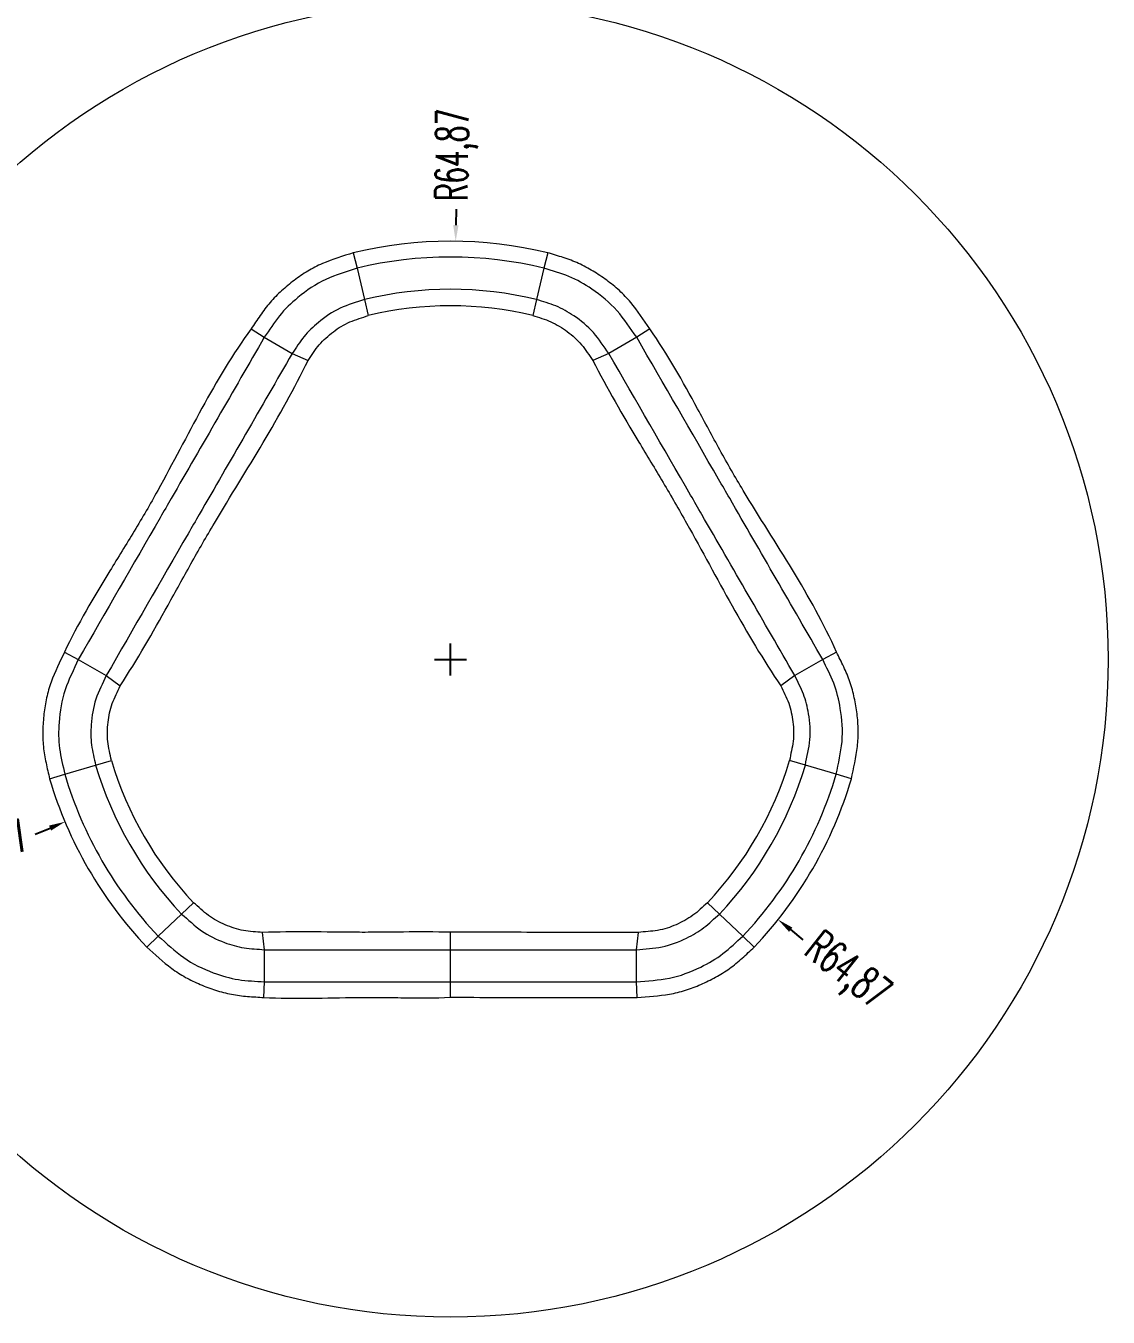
# Model space of a CAD drawing. Header units: inches. Extents: x -602 to 2189, y 557 to 1254.
# Drawn here: x 1189.2 to 1357.1, y 943 to 1143.3 of the extents above; entities that cross this region are included whole.
import ezdxf

# ---------------------------------------------------------------- set-up
doc = ezdxf.new("R2010")
doc.units = ezdxf.units.IN
doc.styles.add('SLDTEXTSTYLE2', font='TXT', dxfattribs={"width": 0.6, "bigfont": 'bigfont'})
doc.dimstyles.new('5', dxfattribs={"dimtxt": 5, "dimasz": 2.5, "dimexe": 1.25, "dimexo": 0.625, "dimtad": 0, "dimtxsty": 'SLDTEXTSTYLE2', "dimcen": 2.5, "dimclrd": 3, "dimclre": 3, "dimclrt": 256, "dimadec": 0, "dimazin": 0, "dimtfac": 1, "dimtofl": 0, "dimtmove": 0, "dimatfit": 3, "dimfxl": 1, "dimarcsym": 0})

# ---------------------------------------------------------------- blocks, each defined once
blk = doc.blocks.new('*D182')
at = {"color": 3, "lineweight": -2}
for p, q in [((1255.094207558226, 1042.545890511301), (1255.094207558226, 1047.545890511301)), ((1252.594207558226, 1045.045890511301), (1257.594207558226, 1045.045890511301)), ((1190.691167637751, 1017.939916525353), (1192.995398028342, 1018.909721818738))]:
    blk.add_line(p, q, dxfattribs=at)
at = {"color": 3}
blk.add_solid([(1192.833763812778, 1019.29376021717), (1193.157032243906, 1018.525683420306), (1195.299628418933, 1019.879527112123)], dxfattribs=at)
at = {"layer": 'Defpoints', "color": 0}
for p in [(1255.094207558226, 1045.045890511301), (1195.299628418933, 1019.879527112123)]:
    blk.add_point(p, dxfattribs=at)
at = {"insert": (1182.971995829273, 1014.691068792512), "char_height": 5, "attachment_point": 5, "rotation": 22.82526911392504, "style": 'SLDTEXTSTYLE2'}
blk.add_mtext('R64,87', dxfattribs=at)
blk = doc.blocks.new('*D183')
at = {"color": 3, "lineweight": -2}
for p, q in [((1255.094207558225, 1042.545890511301), (1255.094207558225, 1047.545890511301)), ((1252.594207558225, 1045.045890511301), (1257.594207558225, 1045.045890511301)), ((1309.815833284755, 1001.594359714497), (1307.857988599458, 1003.148979985899))]:
    blk.add_line(p, q, dxfattribs=at)
at = {"color": 3}
blk.add_solid([(1308.117091978025, 1003.475287433448), (1307.598885220891, 1002.822672538349), (1305.900143914161, 1004.703600257301)], dxfattribs=at)
at = {"layer": 'Defpoints', "color": 0}
for p in [(1255.094207558225, 1045.045890511301), (1305.900143914161, 1004.703600257301)]:
    blk.add_point(p, dxfattribs=at)
at = {"insert": (1316.374612980499, 996.3863818053), "char_height": 5, "attachment_point": 5, "rotation": 321.54878089123594, "style": 'SLDTEXTSTYLE2'}
blk.add_mtext('R64,87', dxfattribs=at)
blk = doc.blocks.new('*D184')
at = {"color": 3, "lineweight": -2}
for p, q in [((1255.95795256422, 1114.915358509043), (1255.927049258488, 1112.415549519201)), ((1255.094207558224, 1042.5458905113), (1255.094207558224, 1047.5458905113)), ((1252.594207558224, 1045.0458905113), (1257.594207558224, 1045.0458905113))]:
    blk.add_line(p, q, dxfattribs=at)
at = {"color": 3}
blk.add_solid([(1255.510414426847, 1112.420700070157), (1256.343684090128, 1112.410398968246), (1255.896145952755, 1109.915740529359)], dxfattribs=at)
at = {"layer": 'Defpoints', "color": 0}
for p in [(1255.896145952755, 1109.915740529359), (1255.094207558224, 1045.0458905113)]:
    blk.add_point(p, dxfattribs=at)
at = {"insert": (1256.061478638425, 1123.289718625014), "char_height": 5, "attachment_point": 5, "rotation": 89.29173036508601, "style": 'SLDTEXTSTYLE2'}
blk.add_mtext('R64,87', dxfattribs=at)

msp = doc.modelspace()

# ---------------------------------------------------------------- linework, layer by layer
at = {"color": 7, "linetype": 'Continuous', "lineweight": 15}
for p, q in [((1240.023771994676, 1108.145989706778), (1240.594533890232, 1105.756202483063)), ((1270.164643057461, 1108.145989722138), (1269.593881100201, 1105.75620251316)), ((1240.594533890232, 1105.756202483063), (1241.754892852355, 1100.897765215714)), ((1269.593881100201, 1105.75620251316), (1268.433522138089, 1100.897765245809)), ((1241.754892852355, 1100.897765215714), (1242.347976905082, 1098.414515396083)), ((1268.433522138089, 1100.897765245809), (1267.840438272704, 1098.414515381434)), ((1224.168533508789, 1096.327041748856), (1226.219048231215, 1095.032667974982)), ((1286.01990209095, 1096.327053079443), (1283.969362769982, 1095.032664855126)), ((1226.219048231215, 1095.032667974982), (1230.549173704041, 1092.532665297227)), ((1283.969362769982, 1095.032664855126), (1279.639236524067, 1092.532663516278)), ((1230.549173704041, 1092.532665297227), (1233.004856078164, 1091.449238535852)), ((1279.639236524067, 1092.532663516278), (1277.183576970368, 1091.449248408624)), ((1195.220590793549, 1046.187734191693), (1197.366808693462, 1045.059123183447)), ((1314.967844311281, 1046.187746379035), (1312.821601534711, 1045.059121402508)), ((1197.366808693462, 1045.059123183447), (1201.696937258347, 1042.559125861296)), ((1312.821601534711, 1045.059121402508), (1308.491473742819, 1042.55912274137)), ((1201.696937258347, 1042.559125861296), (1203.863053639495, 1040.974156087774)), ((1308.491473742819, 1042.55912274137), (1306.32537905549, 1040.974166573247)), ((1195.267693112872, 1027.247818594647), (1200.055403295645, 1028.672137069761)), ((1200.055403295645, 1028.672137069761), (1202.502526825133, 1029.400143486592)), ((1310.133002650634, 1028.672139932959), (1307.685927326487, 1029.400131808)), ((1314.920711622378, 1027.247821818131), (1310.133002650634, 1028.672139932959)), ((1192.91272311193, 1026.547227499078), (1195.267693112872, 1027.247818594647)), ((1317.275736425946, 1026.547214352881), (1314.920711622378, 1027.247821818131)), ((1209.767368006403, 1002.133645046005), (1213.394719080304, 1005.567764452701)), ((1213.394719080304, 1005.567764452701), (1215.248752763717, 1007.3230325269)), ((1296.793689149542, 1005.567771150807), (1294.939691897517, 1007.323004469104)), ((1300.421039305927, 1002.133652612766), (1296.793689149542, 1005.567771150807)), ((1207.983153275892, 1000.444476793891), (1209.767368006403, 1002.133645046005)), ((1226.241971949844, 1000.045875140533), (1225.952404734647, 1002.714297428117)), ((1255.094207558225, 1000.045890511301), (1255.094207558225, 1002.739904473424)), ((1283.94644561433, 1000.045890511301), (1284.236009258436, 1002.714236033632)), ((1302.205295527081, 1000.444444992887), (1300.421039305927, 1002.133652612766)), ((1226.24196731189, 995.0458751407155), (1226.241971949844, 1000.045875140533)), ((1255.094207558225, 995.0458905113005), (1255.094207558225, 1000.045890511301)), ((1283.94644561433, 995.0458905113005), (1283.94644561433, 1000.045890511301)), ((1226.146264381213, 992.6229189378266), (1226.24196731189, 995.0458751407155)), ((1255.094207558225, 992.6537099542006), (1255.094207558225, 995.0458905113005)), ((1284.042149316745, 992.6228487293222), (1283.94644561433, 995.0458905113005))]:
    msp.add_line(p, q, dxfattribs=at)
msp.add_circle((1255.094207558225, 1045.045890511301), 101.9999999999999, dxfattribs=at)
for radius, start, end in [(64.87480671689246, 76.56746347142183, 103.4325365869766), (62.41780608277586, 76.56746350169134, 103.4325366172478), (57.42272394113428, 76.56746350686059, 103.432536622417), (54.86963201950376, 76.56746340929983, 103.4325365248563), (57.42272874410432, 196.5674635068332, 223.4325366223974), (54.86961164700016, 196.5674634092688, 223.4325365248485), (54.86965239169403, 316.5674634092846, 343.4325365248512), (57.42271913821207, 316.5674635068336, 343.4325366223958), (64.87478355404788, 196.5674634713977, 223.4325365869919), (62.41781151747039, 196.5674635016721, 223.4325366172417), (62.4178006480921, 316.56746350165, 343.4325366172346), (64.87482987986434, 316.5674634713961, 343.4325365869602)]:
    msp.add_arc((1255.094207558225, 1045.045890511301), radius, start, end, dxfattribs=at)
for points, knots in [([(1240.023771994676, 1108.145989706778), (1238.418412138498, 1107.59737256781), (1236.783927316422, 1107.122200687005), (1234.836302105196, 1106.283551002357), (1234.451884462479, 1106.102736362805), (1233.694282802436, 1105.712336819659), (1233.320663537175, 1105.503208968867), (1232.227323923422, 1104.846687200477), (1231.530029140534, 1104.367967545378), (1230.183063271911, 1103.348501221005), (1229.531553978749, 1102.81011861914), (1228.276261944877, 1101.671187220081), (1227.672945716241, 1101.066263932156), (1226.564199727915, 1099.792785069952), (1226.062453371235, 1099.116896387805), (1225.103308900437, 1097.731609271937), (1224.643851030773, 1097.02372344101), (1224.168533508789, 1096.327041748856)], [0, 0, 0, 0, 0.2500000000000006, 0.2500000000000006, 0.3125000000000007, 0.3125000000000007, 0.3750000000000008, 0.3750000000000008, 0.5000000000000006, 0.5000000000000006, 0.6250000000000004, 0.6250000000000004, 0.7500000000000002, 0.7500000000000002, 0.8750000000000001, 0.8750000000000001, 1, 1, 1, 1]), ([(1286.01990209095, 1096.327053079443), (1285.039846004204, 1097.704324241531), (1284.124289939768, 1099.127636715358), (1282.770524019689, 1100.749149266125), (1282.48855202203, 1101.065011112894), (1281.900056671933, 1101.678279738158), (1281.593850544066, 1101.976200337054), (1280.654690468581, 1102.835974238053), (1279.997707361473, 1103.368017793715), (1278.636962294628, 1104.369600651979), (1277.93503840888, 1104.841565978478), (1276.483815205448, 1105.722192223084), (1275.73039466273, 1106.129245903925), (1274.188586299772, 1106.831357482382), (1273.393992078935, 1107.120941640633), (1271.784864952357, 1107.648128022764), (1270.971221152739, 1107.888028544737), (1270.164643057461, 1108.145989722138)], [0, 0, 0, 0, 0.2500000000000004, 0.2500000000000004, 0.3124999999999999, 0.3124999999999999, 0.3749999999999994, 0.3749999999999994, 0.4999999999999996, 0.4999999999999996, 0.6249999999999997, 0.6249999999999997, 0.7499999999999998, 0.7499999999999998, 0.8749999999999999, 0.8749999999999999, 1, 1, 1, 1]), ([(1240.594533890232, 1105.756202483063), (1238.979719460282, 1105.169882105177), (1235.627333157277, 1104.263773715495), (1231.633734933656, 1101.513703756621), (1228.407574499889, 1098.458555496025), (1226.99768900014, 1096.139862412921), (1226.219048231215, 1095.032667974982)], [0, 0, 0, 0, 0.2796739280916174, 0.5597172514893365, 0.7789621269775104, 1, 1, 1, 1]), ([(1283.969362769982, 1095.032664855126), (1282.954213676064, 1096.406141887886), (1281.142606723733, 1099.345522714108), (1277.379534000181, 1102.391871134996), (1273.525461218663, 1104.625240592386), (1270.885129524194, 1105.321619993688), (1269.593881100201, 1105.75620251316)], [0, 0, 0, 0, 0.2789141827229258, 0.55878457206395, 0.7782716434284198, 1, 1, 1, 1]), ([(1241.754892852355, 1100.897765215714), (1240.498026904665, 1100.441441336634), (1237.89074785607, 1099.737538591337), (1234.774037868817, 1097.591740578227), (1232.260500990657, 1095.211315643207), (1231.157521639547, 1093.397896698014), (1230.549173704041, 1092.532665297227)], [0, 0, 0, 0, 0.2796739280916174, 0.5597172514893365, 0.7789621269775104, 1, 1, 1, 1]), ([(1279.639236524067, 1092.532663516278), (1278.846788725191, 1093.605208788267), (1277.432828729631, 1095.900669727459), (1274.494368068989, 1098.279117995895), (1271.495947358201, 1100.016446872818), (1269.439110229658, 1100.559282144777), (1268.433522138089, 1100.897765245809)], [0, 0, 0, 0, 0.2789141827229258, 0.55878457206395, 0.7782716434284198, 1, 1, 1, 1]), ([(1233.004856078164, 1091.449238535852), (1233.292315260657, 1091.851559626725), (1233.562804488333, 1092.267998003547), (1234.12346554287, 1093.084010598317), (1234.41374030859, 1093.483498889891), (1235.056462208669, 1094.229880319748), (1235.405048982248, 1094.580019938383), (1236.140962446741, 1095.247399937177), (1236.52782561865, 1095.567478995025), (1237.324728173291, 1096.175755869573), (1237.735298982014, 1096.460806158786), (1238.590575410019, 1096.977248574239), (1239.037648471673, 1097.208246255962), (1239.965856541522, 1097.601460637592), (1240.441196900107, 1097.767145630131), (1241.396131483169, 1098.086695018144), (1241.876076414369, 1098.239596335574), (1242.347976905083, 1098.414515396083)], [0, 0, 0, 0, 0.1249999999999999, 0.1249999999999999, 0.2499999999999998, 0.2499999999999998, 0.3749999999999997, 0.3749999999999997, 0.4999999999999996, 0.4999999999999996, 0.6249999999999994, 0.6249999999999994, 0.7499999999999993, 0.7499999999999993, 0.8749999999999997, 0.8749999999999997, 1, 1, 1, 1]), ([(1267.840438272704, 1098.414515381434), (1268.310133000778, 1098.253591181131), (1268.789167550673, 1098.113002293797), (1269.736151720649, 1097.807386681096), (1270.203993561361, 1097.642124693409), (1271.105449685277, 1097.236548499257), (1271.54126216627, 1097.00104256867), (1272.391864553195, 1096.483858603518), (1272.809490379327, 1096.203365960494), (1273.618737904371, 1095.612062401923), (1274.008210847692, 1095.299405163865), (1274.744833240718, 1094.626710269677), (1275.092305205837, 1094.26405887133), (1276.049355627168, 1093.101954219218), (1276.580607215847, 1092.250336296391), (1277.183576970368, 1091.449248408624)], [0, 0, 0, 0, 0.1249999999999998, 0.1249999999999998, 0.2499999999999996, 0.2499999999999996, 0.3749999999999993, 0.3749999999999993, 0.4999999999999991, 0.4999999999999991, 0.6249999999999989, 0.6249999999999989, 0.7499999999999987, 0.7499999999999987, 1, 1, 1, 1]), ([(1224.168533508789, 1096.327041748856), (1218.464293549739, 1088.496836236461), (1214.363562426264, 1079.730257737074), (1209.103414284793, 1070.196582641972), (1208.510320032407, 1069.142782561036), (1207.298742299056, 1067.051076739873), (1206.680646142376, 1066.012937201249), (1204.805631311422, 1062.911880819408), (1203.528017678512, 1060.862252717665), (1199.740364676727, 1054.689809859202), (1197.278760689495, 1050.549819540842), (1195.220590793549, 1046.187734191693)], [0, 0, 0, 0, 0.5000000000000006, 0.5000000000000006, 0.5625000000000006, 0.5625000000000006, 0.6250000000000004, 0.6250000000000004, 0.7500000000000002, 0.7500000000000002, 1, 1, 1, 1]), ([(1314.967844311281, 1046.187746379035), (1311.038812335257, 1055.042868648535), (1305.497094184356, 1062.977492709295), (1299.870762490988, 1072.299751465422), (1299.254691923477, 1073.340286143677), (1298.049010454672, 1075.435396125882), (1297.459003413252, 1076.489752894952), (1295.710917625918, 1079.664091704978), (1294.574694868958, 1081.795351799697), (1291.123030100621, 1088.161777362432), (1288.76849569642, 1092.363584204074), (1286.01990209095, 1096.327053079443)], [0, 0, 0, 0, 0.4999999999999996, 0.4999999999999996, 0.5624999999999997, 0.5624999999999997, 0.6249999999999999, 0.6249999999999999, 0.7500000000000001, 0.7500000000000001, 1, 1, 1, 1]), ([(1226.219048231215, 1095.032667974982), (1221.387459110375, 1086.664110136391), (1216.011611856767, 1077.352869559411), (1206.415633377966, 1060.73214728579), (1201.615711458271, 1052.418438648515), (1197.366808693462, 1045.059123183447)], [0, 0, 0, 0, 0.4999999999999999, 0.5600000000001273, 1, 1, 1, 1]), ([(1312.821601534711, 1045.059121402508), (1307.990012543042, 1053.427679017368), (1302.614165434531, 1062.738919343032), (1293.018187213404, 1079.359641170348), (1288.218265421788, 1087.673349585784), (1283.969362769982, 1095.032664855126)], [0, 0, 0, 0, 0.5, 0.5600000000001274, 1, 1, 1, 1]), ([(1230.549173704041, 1092.532665297227), (1225.71758509988, 1084.16410835355), (1220.341738426653, 1074.85286878182), (1210.745760978538, 1058.2321482934), (1205.945839571151, 1049.918440543467), (1201.696937258347, 1042.559125861296)], [0, 0, 0, 0, 0.4999999999999999, 0.5600000000001273, 1, 1, 1, 1]), ([(1308.491473742819, 1042.55912274137), (1303.659885009482, 1050.927679908788), (1298.28403819115, 1060.238919731845), (1288.68806048535, 1076.859640666591), (1283.888138949877, 1085.173348638371), (1279.639236524067, 1092.532663516278)], [0, 0, 0, 0, 0.5, 0.5600000000001274, 1, 1, 1, 1]), ([(1203.863053639495, 1040.974156087774), (1206.524704012682, 1045.025036975779), (1208.924459067909, 1049.240012642779), (1212.467016600346, 1055.610638654152), (1213.638268343107, 1057.742261125947), (1215.423785751245, 1060.926398738065), (1216.023748333603, 1061.985551483714), (1217.240583842399, 1064.095070028606), (1217.857585921544, 1065.145078107332), (1220.969919313624, 1070.376794174237), (1223.548989129696, 1074.50892145979), (1228.515166312665, 1082.870578653647), (1230.898665779288, 1087.091848469618), (1233.004856078163, 1091.449238535852)], [0, 0, 0, 0, 0.2499999999999997, 0.2499999999999997, 0.3749999999999996, 0.3749999999999996, 0.4374999999999995, 0.4374999999999995, 0.4999999999999994, 0.4999999999999994, 0.7499999999999997, 0.7499999999999997, 1, 1, 1, 1]), ([(1277.183576970369, 1091.449248408624), (1279.360919159634, 1087.118752129343), (1281.81131744705, 1082.933015444147), (1285.557161922308, 1076.679757360232), (1286.817574947598, 1074.599612232573), (1288.682360012966, 1071.461239901941), (1289.299631839051, 1070.412080678519), (1290.518110711088, 1068.303510979669), (1291.118943387364, 1067.244167515441), (1294.093576129616, 1061.932950049093), (1296.382569352984, 1057.633347038926), (1301.140888895735, 1049.151683334655), (1303.604865745815, 1044.976877185437), (1306.325379055489, 1040.974166573246)], [0, 0, 0, 0, 0.2499999999999997, 0.2499999999999997, 0.3749999999999996, 0.3749999999999996, 0.4374999999999997, 0.4374999999999997, 0.4999999999999997, 0.4999999999999997, 0.7499999999999998, 0.7499999999999998, 1, 1, 1, 1]), ([(1195.220590793549, 1046.187734191693), (1194.517867900492, 1044.650346572957), (1193.743021823051, 1043.14579704057), (1193.015634346678, 1041.162647094617), (1192.883076077467, 1040.760521665423), (1192.646217757254, 1039.944236255472), (1192.541314102804, 1039.530094054475), (1192.266308343352, 1038.286871776199), (1192.13403679313, 1037.451886732079), (1191.947013308575, 1035.772657135812), (1191.889241338977, 1034.928791389262), (1191.852208244792, 1033.231683815224), (1191.876399641232, 1032.375676414771), (1192.039257215748, 1030.689376905251), (1192.185766990383, 1029.856446804387), (1192.533773473676, 1028.199310164294), (1192.732835242804, 1027.374724463507), (1192.912723111931, 1026.547227499078)], [0, 0, 0, 0, 0.2500000000000011, 0.2500000000000011, 0.3125000000000013, 0.3125000000000013, 0.3750000000000014, 0.3750000000000014, 0.5000000000000011, 0.5000000000000011, 0.6250000000000009, 0.6250000000000009, 0.7500000000000007, 0.7500000000000007, 0.8750000000000003, 0.8750000000000003, 1, 1, 1, 1]), ([(1317.275736425946, 1026.547214352881), (1317.603300501983, 1028.211806943323), (1318.00903227843, 1029.864899892099), (1318.256553098633, 1031.970919747259), (1318.292171867244, 1032.394242935267), (1318.332876792782, 1033.245545845168), (1318.338576391689, 1033.673673940147), (1318.316681638708, 1034.948795885799), (1318.250745592231, 1035.792031512364), (1318.041344592212, 1037.468272960123), (1317.900846085056, 1038.301688680794), (1317.542148187468, 1039.95827083021), (1317.319927145115, 1040.783220392416), (1316.771434612751, 1042.380163430211), (1316.436970753111, 1043.152633576837), (1315.716848533744, 1044.675922022435), (1315.333530003008, 1045.427767819351), (1314.967844311281, 1046.187746379035)], [0, 0, 0, 0, 0.2499999999999999, 0.2499999999999999, 0.3124999999999999, 0.3124999999999999, 0.3749999999999998, 0.3749999999999998, 0.5, 0.5, 0.6250000000000001, 0.6250000000000001, 0.7500000000000001, 0.7500000000000001, 0.875, 0.875, 1, 1, 1, 1]), ([(1197.366808693462, 1045.059123183447), (1196.684917109745, 1043.493239459691), (1195.045141809677, 1040.454650816297), (1194.288462909347, 1035.67255911394), (1194.281344617275, 1031.218148574028), (1194.998428350787, 1028.583364046351), (1195.267693112872, 1027.247818594647)], [0, 0, 0, 0, 0.2789141835251751, 0.5587845733990431, 0.7782716445596407, 1, 1, 1, 1]), ([(1314.920711622378, 1027.247821818131), (1315.220350435945, 1028.939451985148), (1316.111830526638, 1032.295757206687), (1315.726999271357, 1037.129348778578), (1314.694243680976, 1041.450858970413), (1313.391139554357, 1043.831201730891), (1312.821601534711, 1045.059121402508)], [0, 0, 0, 0, 0.279673926850585, 0.5597172503001655, 0.7789621271592121, 1, 1, 1, 1]), ([(1201.696937258347, 1042.559125861296), (1201.164309527565, 1041.336572897319), (1199.883361611745, 1038.964316371609), (1199.292795120753, 1035.230309428727), (1199.287434530534, 1031.764935317706), (1199.845744144824, 1029.712243796672), (1200.055403295645, 1028.672137069761)], [0, 0, 0, 0, 0.2789141835251751, 0.5587845733990431, 0.7782716445596407, 1, 1, 1, 1]), ([(1310.133002650634, 1028.672139932959), (1310.366247474691, 1029.988779262007), (1311.060289105212, 1032.598699630136), (1310.760328619363, 1036.370747426), (1309.955588867079, 1039.737745572181), (1308.936612000885, 1041.599662587204), (1308.491473742819, 1042.55912274137)], [0, 0, 0, 0, 0.279673926850585, 0.5597172503001655, 0.7789621271592121, 1, 1, 1, 1]), ([(1202.502526825133, 1029.400143486592), (1202.407044054548, 1029.887372473383), (1202.289280485112, 1030.37252234337), (1202.08045956949, 1031.345441149835), (1201.989659853454, 1031.833234377365), (1201.890171221051, 1032.816704939251), (1201.876219121787, 1033.311881835001), (1201.89881234189, 1034.307115550747), (1201.932913118127, 1034.809035625187), (1202.040373099639, 1035.805515037991), (1202.116405629157, 1036.299136457177), (1202.330664981489, 1037.273416224893), (1202.470994083052, 1037.75566068674), (1202.998880302674, 1039.165541119055), (1203.470776632653, 1040.051426236651), (1203.863053639494, 1040.974156087774)], [0, 0, 0, 0, 0.1249999999999999, 0.1249999999999999, 0.2499999999999999, 0.2499999999999999, 0.3749999999999998, 0.3749999999999998, 0.4999999999999998, 0.4999999999999998, 0.6249999999999998, 0.6249999999999998, 0.7499999999999997, 0.7499999999999997, 1, 1, 1, 1]), ([(1306.325379055489, 1040.974166573246), (1306.530070058191, 1040.524058451429), (1306.755471971389, 1040.081588117683), (1307.181829680433, 1039.188033869796), (1307.382659589432, 1038.736903769983), (1307.707684395832, 1037.8070982031), (1307.836621012735, 1037.330142671899), (1308.046632641934, 1036.359131413196), (1308.130397788883, 1035.864057705932), (1308.258729885507, 1034.869780144789), (1308.300305322857, 1034.37168958622), (1308.319919378356, 1033.372775852311), (1308.296432660369, 1032.870099552836), (1308.172862099146, 1031.869639264838), (1308.07867920903, 1031.375139276016), (1307.877949536595, 1030.388365641588), (1307.770393353535, 1029.896269813317), (1307.685927326486, 1029.400131808)], [0, 0, 0, 0, 0.1249999999999999, 0.1249999999999999, 0.2499999999999997, 0.2499999999999997, 0.3749999999999996, 0.3749999999999996, 0.4999999999999997, 0.4999999999999997, 0.6249999999999998, 0.6249999999999998, 0.7499999999999998, 0.7499999999999998, 0.8749999999999999, 0.8749999999999999, 1, 1, 1, 1]), ([(1213.394719080304, 1005.567764452701), (1214.418340261388, 1004.707448403613), (1216.331577848233, 1002.801429464242), (1219.748249470455, 1001.175177743451), (1223.066527795513, 1000.188602917247), (1225.188485193533, 1000.140104246925), (1226.241971949844, 1000.045875140533)], [0, 0, 0, 0, 0.2796738804684193, 0.5597172019610901, 0.7789621073934538, 1, 1, 1, 1]), ([(1225.952404734647, 1002.714297428116), (1225.460255551375, 1002.762083796034), (1224.964365402295, 1002.788115121023), (1223.977348606334, 1002.865655442795), (1223.4862449039, 1002.917296546786), (1222.518500091429, 1003.100719055028), (1222.040977624824, 1003.227534055931), (1221.095054330974, 1003.531163342148), (1220.62442695529, 1003.706156850335), (1219.69919362037, 1004.092155774912), (1219.24704802153, 1004.305195094453), (1218.372158779769, 1004.787664302464), (1217.948573076031, 1005.05934161835), (1217.143936448049, 1005.666585368326), (1216.762779371799, 1005.995399258076), (1216.008575220359, 1006.662621282777), (1215.636186843898, 1007.001814679654), (1215.248752763716, 1007.323032526899)], [0, 0, 0, 0, 0.125, 0.125, 0.25, 0.25, 0.375, 0.375, 0.5, 0.5, 0.625, 0.625, 0.75, 0.75, 0.875, 0.875, 1, 1, 1, 1]), ([(1283.94644561433, 1000.045890511301), (1285.271520659628, 1000.195897782828), (1287.966427452145, 1000.272692583457), (1291.49545328085, 1001.628249722905), (1294.49923335749, 1003.356293175666), (1295.997760486735, 1004.86614816257), (1296.793689149542, 1005.567771150807)], [0, 0, 0, 0, 0.2789142077356516, 0.5587846027002673, 0.7782716667876651, 1, 1, 1, 1]), ([(1294.939691897517, 1007.323004469104), (1294.565479575272, 1006.996698531524), (1294.204208258256, 1006.652136415946), (1293.466044264719, 1005.98483095228), (1293.089001732084, 1005.662298578432), (1292.287033203526, 1005.084401933639), (1291.865172204872, 1004.824729826113), (1290.991975202254, 1004.346677794418), (1290.540247791673, 1004.125249182109), (1289.623538941612, 1003.720071540777), (1289.158032731659, 1003.539106460549), (1288.207149309475, 1003.23751979198), (1287.719347200075, 1003.117925765069), (1286.234407856845, 1002.87014781826), (1285.231257939423, 1002.835879335696), (1284.236009258436, 1002.714236033632)], [0, 0, 0, 0, 0.1249999999999999, 0.1249999999999999, 0.2499999999999998, 0.2499999999999998, 0.3749999999999997, 0.3749999999999997, 0.4999999999999996, 0.4999999999999996, 0.6249999999999994, 0.6249999999999994, 0.7499999999999993, 0.7499999999999993, 1, 1, 1, 1]), ([(1209.767368006403, 1002.133645046005), (1211.082543570493, 1001.028334866918), (1213.543449839609, 998.5781371146454), (1217.921880055841, 996.4946140244961), (1222.180797402331, 995.2282507901193), (1224.893788051796, 995.1666006517305), (1226.24196731189, 995.0458751407155)], [0, 0, 0, 0, 0.2796738804684193, 0.5597172019610901, 0.7789621073934538, 1, 1, 1, 1]), ([(1255.094207558225, 1002.739904473424), (1252.65979317425, 1002.811237069293), (1250.226624652052, 1002.801545427259), (1246.578258345849, 1002.767521681388), (1245.362367351104, 1002.752900051441), (1242.930966722648, 1002.733994872654), (1241.715341897557, 1002.731449077339), (1235.640029939367, 1002.762084245052), (1230.785691361331, 1002.893048501458), (1225.952404734636, 1002.714297428117)], [0, 0, 0, 0, 0.2500000000000002, 0.2500000000000002, 0.3750000000000001, 0.3750000000000001, 0.5000000000000001, 0.5000000000000001, 1, 1, 1, 1]), ([(1284.236009258436, 1002.714236033632), (1279.397876075625, 1002.720967456355), (1274.547798927838, 1002.726912711102), (1264.82857347771, 1002.736865771774), (1259.961860466886, 1002.740227477896), (1255.094207558225, 1002.739904473424)], [0, 0, 0, 0, 0.5000000000000001, 0.5000000000000001, 1, 1, 1, 1]), ([(1283.94644561433, 995.0458905113005), (1285.643485994941, 995.2382968949141), (1289.094867491455, 995.3375041116396), (1293.614618200305, 997.073246310571), (1297.475808303648, 999.2942860758749), (1299.399055904071, 1001.232690193939), (1300.421039305927, 1002.133652612766)], [0, 0, 0, 0, 0.2789142077356516, 0.5587846027002673, 0.7782716667876651, 1, 1, 1, 1]), ([(1207.983153275892, 1000.444476793891), (1209.260948437867, 999.3285041849479), (1210.48970048096, 998.1505857930993), (1212.189803282222, 996.8832189266864), (1212.538601821658, 996.6407110378209), (1213.255497848054, 996.1798089790168), (1213.623417171219, 995.9608093285785), (1214.738650474294, 995.3422109039279), (1215.501880526046, 994.9776960886579), (1217.058245687259, 994.3209232222155), (1217.85025255846, 994.025891201042), (1219.464240468928, 993.5082425978267), (1220.289776770284, 993.2882172404472), (1221.947013349141, 992.9647547810193), (1222.783222545127, 992.8681741601333), (1224.462487085349, 992.7301744040519), (1225.305262355757, 992.6862151681348), (1226.146264381222, 992.6229189378264)], [0, 0, 0, 0, 0.2499999999999979, 0.2499999999999979, 0.3124999999999974, 0.3124999999999974, 0.3749999999999969, 0.3749999999999969, 0.4999999999999974, 0.4999999999999974, 0.6249999999999979, 0.6249999999999979, 0.7499999999999984, 0.7499999999999984, 0.8749999999999989, 0.8749999999999989, 1, 1, 1, 1]), ([(1226.241971949834, 1000.045875140533), (1231.602390980676, 1000.045875140533), (1241.197850417478, 1000.045865440961), (1250.837214719608, 1000.045890511301), (1255.094207558225, 1000.045890511301)], [0, 0, 0, 0, 0.557929050394913, 0.9999999999999999, 0.9999999999999999, 0.9999999999999999, 0.9999999999999999]), ([(1255.094207558225, 1000.045890511301), (1260.518311895312, 1000.045890511301), (1270.151729753446, 1000.045890511301), (1279.734506033034, 1000.045890511301), (1283.94644561433, 1000.045890511301)], [0, 0, 0, 0, 0.56, 1, 1, 1, 1]), ([(1284.042149316745, 992.6228487293222), (1285.724930853006, 992.7829665857505), (1287.415335283112, 992.8642053661729), (1289.496491359957, 993.225845216723), (1289.911022153755, 993.3121093054729), (1290.736376861586, 993.515127137638), (1291.147487110152, 993.6313492367046), (1292.361654311206, 994.0147991329809), (1293.150909852985, 994.3177416990966), (1294.698680083816, 994.9953907280453), (1295.458376732653, 995.3672923607242), (1296.946634512915, 996.1837762529467), (1297.675864256171, 996.6327311649402), (1299.054816125581, 997.6169214442773), (1299.702901085481, 998.1602686049225), (1300.964022621341, 999.2902213879386), (1301.578605029261, 999.8749078710591), (1302.20529552708, 1000.444444992887)], [0, 0, 0, 0, 0.2500000000000011, 0.2500000000000011, 0.3125000000000011, 0.3125000000000011, 0.3750000000000011, 0.3750000000000011, 0.5000000000000009, 0.5000000000000009, 0.6250000000000007, 0.6250000000000007, 0.7500000000000004, 0.7500000000000004, 0.8750000000000002, 0.8750000000000002, 1, 1, 1, 1]), ([(1226.241967311879, 995.0458751407155), (1231.602387193199, 995.0458751407155), (1241.197848127026, 995.0458654412587), (1250.8372140241, 995.0458905113005), (1255.094207558225, 995.0458905113005)], [0, 0, 0, 0, 0.557929050394913, 0.9999999999999999, 0.9999999999999999, 0.9999999999999999, 0.9999999999999999]), ([(1255.094207558225, 995.0458905113005), (1260.518311895312, 995.0458905113005), (1270.151729753446, 995.0458905113005), (1279.734506033034, 995.0458905113005), (1283.94644561433, 995.0458905113005)], [0, 0, 0, 0, 0.56, 1, 1, 1, 1]), ([(1226.146264381213, 992.6229189378266), (1230.957894176369, 992.3737653848459), (1235.772098977873, 992.5873150327393), (1241.80653424608, 992.6489585659815), (1243.013766402543, 992.6480900704137), (1245.428917221734, 992.6251544976778), (1246.636833465783, 992.6056665999654), (1250.261536452286, 992.560606488224), (1252.678305849368, 992.5483521253695), (1255.094207558225, 992.6537099542008)], [0, 0, 0, 0, 0.5000000000000001, 0.5000000000000001, 0.6250000000000001, 0.6250000000000001, 0.7500000000000002, 0.7500000000000002, 1, 1, 1, 1]), ([(1255.094207558225, 992.6537099542011), (1259.929171173651, 992.6542071577039), (1264.760487519664, 992.6506546726737), (1274.415863695239, 992.6393006962294), (1279.235456549385, 992.631465462016), (1284.042149316745, 992.6228487293222)], [0, 0, 0, 0, 0.4999999999999999, 0.4999999999999999, 1, 1, 1, 1])]:
    msp.add_open_spline(points, degree=3, knots=knots, dxfattribs=at)

# ---------------------------------------------------------------- dimensions: what is measured, and where the dimension line sits
for center, mpoint, picture, middle in [((1255.094207558224, 1045.0458905113), (1255.896145952755, 1109.915740529359), '*D184', (1256.061478638425, 1123.289718625014)), ((1255.094207558226, 1045.045890511301), (1195.299628418933, 1019.879527112123), '*D182', (1182.971995829273, 1014.691068792512)), ((1255.094207558225, 1045.045890511301), (1305.900143914161, 1004.703600257301), '*D183', (1316.374612980499, 996.3863818053))]:
    dim = msp.add_radius_dim(center=center, mpoint=mpoint, dimstyle='5')
    dim.commit()
    dim.dimension.update_dxf_attribs({"geometry": picture, "text_midpoint": middle})

doc.saveas('drawing.dxf')
